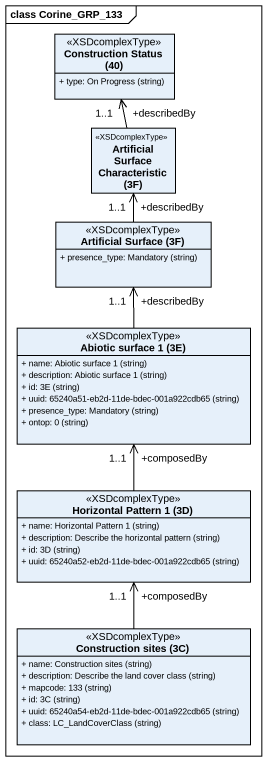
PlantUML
@startuml
mainframe class Corine_GRP_133
hide circle
hide empty members
skinparam classAttributeIconSize 0
class "Construction Status (40)" as Construction_Status_40 <<XSDcomplexType>> {
  {field} + type: On Progress (string)
}
class "Artificial Surface Characteristic (3F)" as Artificial_Surface <<XSDcomplexType>>
class "Artificial Surface (3F)" as Artificial_Surface_3F <<XSDcomplexType>> {
  {field} + presence_type: Mandatory (string)
}
class "Abiotic surface 1 (3E)" as Abiotic_surface_1_3E <<XSDcomplexType>> {
  {field} + name: Abiotic surface 1 (string)
  {field} + description: Abiotic surface 1 (string)
  {field} + id: 3E (string)
  {field} + uuid: 65240a51-eb2d-11de-bdec-001a922cdb65 (string)
  {field} + presence_type: Mandatory (string)
  {field} + ontop: 0 (string)
}
class "Horizontal Pattern 1 (3D)" as Horizontal_Pattern_1_3D <<XSDcomplexType>> {
  {field} + name: Horizontal Pattern 1 (string)
  {field} + description: Describe the horizontal pattern (string)
  {field} + id: 3D (string)
  {field} + uuid: 65240a52-eb2d-11de-bdec-001a922cdb65 (string)
}
class "Construction sites (3C)" as Construction_sites_3C <<XSDcomplexType>> {
  {field} + name: Construction sites (string)
  {field} + description: Describe the land cover class (string)
  {field} + mapcode: 133 (string)
  {field} + id: 3C (string)
  {field} + uuid: 65240a54-eb2d-11de-bdec-001a922cdb65 (string)
  {field} + class: LC_LandCoverClass (string)
}
Artificial_Surface -up-> "+describedBy\n1..1" Construction_Status_40
Artificial_Surface_3F -up-> "+describedBy\n1..1" Artificial_Surface
Abiotic_surface_1_3E -up-> "+describedBy\n1..1" Artificial_Surface_3F
Horizontal_Pattern_1_3D -up-> "+composedBy\n1..1" Abiotic_surface_1_3E
Construction_sites_3C -up-> "+composedBy\n1..1" Horizontal_Pattern_1_3D
@enduml
